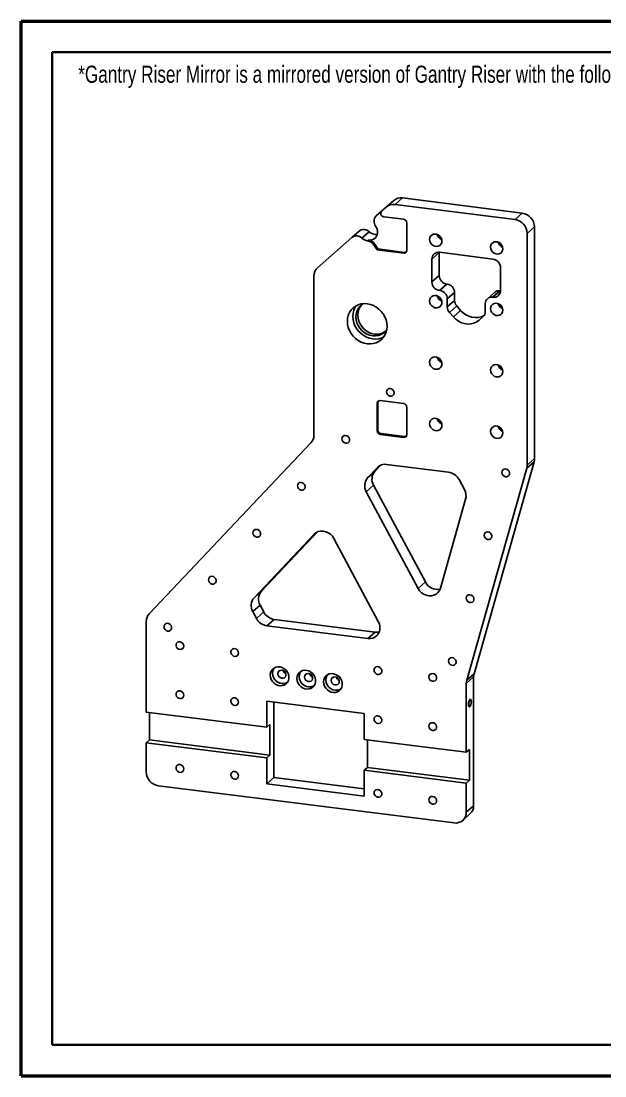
# Model space of a CAD drawing. Header units: millimetres. Extents: x 0 to 279, y 0 to 216.
# Drawn here: x 0 to 119.5, y 0 to 215.9 of the extents above; entities that cross this region are included whole.
import ezdxf

# ---------------------------------------------------------------- set-up
doc = ezdxf.new("R2010")
doc.units = ezdxf.units.MM
doc.layers.add('DIM', color=1, linetype='Continuous')
doc.layers.add('PAGE_BORDER', color=7, linetype='Continuous')
doc.styles.add('SLDTEXTSTYLE0', font='TXT', dxfattribs={"width": 0.75})

msp = doc.modelspace()

# ---------------------------------------------------------------- linework, layer by layer
at = {"color": 7, "linetype": 'Continuous', "lineweight": 50}
for p, q in [((0, 0), (0, 215.9)), ((0, 215.9), (279.4, 215.9)), ((0, 0), (279.4, 0))]:
    msp.add_line(p, q, dxfattribs=at)
at = {"color": 7, "linetype": 'Continuous', "lineweight": 25}
for p, q in [((76.551, 178.3766), (78.0477, 179.6966)), ((102.5824, 176.6055), (78.0477, 179.6966)), ((73.7761, 176.9708), (74.7871, 177.8624)), ((76.2839, 179.1824), (74.7871, 177.8624)), ((101.0857, 175.2855), (76.551, 178.3766)), ((73.7761, 176.9708), (72.6855, 176.009)), ((78.324, 175.3248), (74.217, 175.8422)), ((102.5824, 176.6055), (101.0857, 175.2855)), ((69.1883, 172.9247), (67.6915, 171.6047)), ((69.7597, 171.4666), (71.2564, 172.7865)), ((78.9476, 168.9608), (78.9476, 174.6177)), ((103.5802, 172.4571), (105.0769, 173.777)), ((105.0769, 126.3485), (105.0769, 173.777)), ((60.6581, 165.4018), (67.6915, 171.6047)), ((70.9259, 170.9143), (71.1027, 171.0702)), ((103.5802, 125.0285), (103.5802, 172.4571)), ((72.3646, 170.2709), (72.1879, 170.115)), ((72.1879, 170.115), (72.8674, 169.0983)), ((72.3646, 170.2709), (73.0442, 169.2542)), ((73.0442, 169.2542), (72.8674, 169.0983)), ((72.8674, 169.0983), (78.324, 168.4108)), ((73.0442, 169.2542), (78.5008, 168.5668)), ((78.324, 168.4108), (78.5008, 168.5668)), ((84.0904, 167.204), (85.5871, 168.5239)), ((85.5871, 168.5239), (85.5883, 168.5854)), ((85.5871, 163.8279), (85.5871, 168.5239)), ((96.5666, 167.2035), (85.6494, 168.5789)), ((84.0904, 167.204), (84.0904, 162.5079)), ((98.1256, 165.4357), (98.1256, 160.7396)), ((59.9275, 163.7161), (59.9275, 131.1142)), ((85.5871, 163.8279), (84.0904, 162.5079)), ((85.6494, 160.7401), (87.1461, 162.0601)), ((85.7383, 160.7289), (87.235, 162.0489)), ((87.235, 162.0489), (87.1461, 162.0601)), ((85.6494, 160.7401), (85.7383, 160.7289)), ((87.2193, 159.0495), (88.7161, 160.3695)), ((88.7161, 158.7086), (88.7161, 160.3695)), ((96.9271, 160.3906), (95.4304, 159.0706)), ((96.4777, 159.3759), (97.9744, 160.6959)), ((98.0633, 160.6847), (96.5666, 159.3647)), ((98.0633, 160.6847), (97.9744, 160.6959)), ((98.1244, 160.6782), (98.0633, 160.6847)), ((87.2193, 159.0495), (87.2193, 157.3886)), ((87.2193, 157.3886), (88.7161, 158.7086)), ((94.9966, 156.4088), (94.9966, 158.0697)), ((96.4777, 159.3759), (96.5666, 159.3647)), ((87.6531, 156.2784), (89.1499, 157.5984)), ((87.6531, 156.2784), (88.4662, 155.3565)), ((88.4662, 155.3565), (89.9629, 156.6765)), ((89.9629, 156.6765), (89.1499, 157.5984)), ((93.7498, 154.6909), (94.5628, 155.4079)), ((78.324, 137.6124), (73.491, 138.2213)), ((73.0442, 137.8272), (72.8674, 137.6713)), ((72.8674, 137.6713), (72.8674, 132.0145)), ((73.0442, 137.8272), (73.0442, 132.1704)), ((78.9476, 131.2485), (78.9476, 136.9053)), ((72.8674, 132.0145), (73.0442, 132.1704)), ((59.3311, 129.558), (26.2254, 94.598)), ((73.6678, 131.4633), (73.491, 131.3074)), ((73.491, 131.3074), (78.324, 130.6985)), ((73.6678, 131.4633), (78.5008, 130.8544)), ((78.324, 130.6985), (78.5008, 130.8544)), ((92.6945, 82.3271), (104.9871, 125.6912)), ((103.4904, 124.3712), (104.9871, 125.6912)), ((105.0769, 126.3485), (103.5802, 125.0285)), ((72.9127, 124.5263), (70.9165, 122.4182)), ((72.4132, 123.7382), (70.9165, 122.4182)), ((73.6239, 125.0167), (72.4132, 123.7382)), ((87.4719, 123.5748), (74.8108, 125.17)), ((91.1978, 81.0072), (103.4904, 124.3712)), ((90.7293, 119.9961), (89.631, 122.0477)), ((70.6555, 119.5607), (72.1522, 120.8807)), ((70.6555, 119.5607), (81.2416, 99.7856)), ((72.1522, 120.8807), (82.7383, 101.1055)), ((85.8053, 99.8011), (90.9748, 118.0375)), ((59.9712, 110.8599), (47.6795, 97.8797)), ((60.6823, 111.3502), (49.1762, 99.1997)), ((73.1072, 93.0168), (64.0283, 109.9765)), ((82.7383, 101.1055), (81.2416, 99.7856)), ((49.1762, 99.1997), (47.6795, 97.8797)), ((47.4185, 95.0222), (48.9152, 96.3422)), ((47.4185, 95.0222), (48.1573, 93.6421)), ((48.9152, 96.3422), (49.654, 94.9621)), ((25.629, 93.0418), (25.629, 74.4835)), ((49.654, 94.9621), (48.1573, 93.6421)), ((50.3164, 92.115), (51.8131, 93.435)), ((51.8131, 93.435), (72.4448, 90.8356)), ((50.3164, 92.115), (70.9481, 89.5156)), ((72.4448, 90.8356), (70.9481, 89.5156)), ((92.6945, 82.3271), (91.1978, 81.0072)), ((91.108, 80.3499), (92.6047, 81.6699)), ((91.108, 66.2339), (91.108, 80.3499)), ((92.6047, 55.2974), (92.6047, 81.6699)), ((70.2171, 74.2085), (50.2616, 76.7227)), ((50.2616, 76.7227), (50.2616, 71.3801)), ((51.7583, 76.5341), (51.7583, 61.0721)), ((50.2616, 71.3801), (25.629, 74.4835)), ((26.2772, 74.4018), (26.2772, 68.7697)), ((70.2171, 68.8659), (70.2171, 74.2085)), ((50.2616, 71.3801), (50.9097, 71.9517)), ((50.9097, 71.9517), (50.9097, 65.6663)), ((25.629, 68.1981), (26.2772, 68.7697)), ((25.629, 68.1981), (25.629, 62.227)), ((50.2616, 65.0947), (25.629, 68.1981)), ((50.9097, 65.6663), (26.2772, 68.7697)), ((91.108, 66.2339), (70.2171, 68.8659)), ((70.8652, 63.1522), (70.8652, 68.7843)), ((50.2616, 65.0947), (50.9097, 65.6663)), ((50.2616, 65.0947), (50.2616, 59.7521)), ((91.108, 66.2339), (91.7562, 66.8056)), ((91.7562, 60.5202), (91.7562, 66.8056)), ((70.8652, 63.1522), (70.2171, 62.5805)), ((91.7562, 60.5202), (70.8652, 63.1522)), ((51.7583, 61.0721), (50.2616, 59.7521)), ((51.7583, 61.0721), (70.2171, 58.7465)), ((70.2171, 57.238), (70.2171, 62.5805)), ((91.108, 59.9485), (70.2171, 62.5805)), ((91.108, 59.9485), (91.7562, 60.5202)), ((88.6135, 51.7775), (28.1234, 59.3986)), ((50.2616, 59.7521), (70.2171, 57.238)), ((91.108, 53.9774), (91.108, 59.9485)), ((91.108, 53.9774), (92.6047, 55.2974)), ((90.3774, 52.2917), (91.8741, 53.6116))]:
    msp.add_line(p, q, dxfattribs=at)
at = {"color": 8, "linetype": 'Continuous', "lineweight": 25}
for p, q in [((72.9127, 124.5263), (73.1923, 124.7728)), ((59.9712, 110.8599), (60.2507, 111.1064))]:
    msp.add_line(p, q, dxfattribs=at)
at = {"color": 7, "linetype": 'Continuous', "lineweight": 25, "flags": 128}
for points in [[(71.1027, 171.0702), (71.5623, 171.0719), (71.9932, 171.1893), (72.3691, 171.4151), (72.6668, 171.7355), (72.8681, 172.1308), (72.9607, 172.5768), (72.9388, 173.0461), (72.8038, 173.5099), (72.564, 173.9398)], [(86.1269, 170.8847), (86.0761, 171.2475), (85.9277, 171.5937), (85.6938, 171.8953), (85.3932, 172.1278), (85.0505, 172.2724), (84.6933, 172.3174), (84.3505, 172.2592), (84.05, 172.1024), (83.8161, 171.8598), (83.6677, 171.5509), (83.6169, 171.201), (83.6677, 170.8382), (83.8161, 170.492), (84.05, 170.1904), (84.3505, 169.9579), (84.6933, 169.8133), (85.0505, 169.7683), (85.3932, 169.8265), (85.6938, 169.9833), (85.9277, 170.226), (86.0761, 170.5348), (86.1269, 170.8847)], [(98.5991, 169.3134), (98.5483, 169.6762), (98.3999, 170.0224), (98.1659, 170.3239), (97.8654, 170.5565), (97.5227, 170.7011), (97.1655, 170.7461), (96.8227, 170.6878), (96.5222, 170.531), (96.2883, 170.2884), (96.1399, 169.9796), (96.0891, 169.6296), (96.1399, 169.2668), (96.2883, 168.9207), (96.5222, 168.6191), (96.8227, 168.3866), (97.1655, 168.242), (97.5227, 168.1969), (97.8654, 168.2552), (98.1659, 168.412), (98.3999, 168.6546), (98.5483, 168.9634), (98.5991, 169.3134)], [(74.9097, 153.4418), (74.8596, 154.0897), (74.7106, 154.7342), (74.4662, 155.3596), (74.1326, 155.9503), (73.7179, 156.4919), (73.2324, 156.9711), (72.688, 157.3759), (72.0981, 157.6965), (71.4772, 157.925), (70.8407, 158.0557), (70.2041, 158.0854), (69.5833, 158.0134), (68.9934, 157.8414), (68.4489, 157.5737), (67.9634, 157.2169), (67.5487, 156.7798), (67.2151, 156.2731), (66.9708, 155.7094), (66.8217, 155.1024), (66.7716, 154.4671), (66.8217, 153.8192), (66.9708, 153.1747), (67.2151, 152.5493), (67.5487, 151.9586), (67.9634, 151.4169), (68.4489, 150.9378), (68.9934, 150.533), (69.5833, 150.2124), (70.2041, 149.9839), (70.8407, 149.8532), (71.4772, 149.8235), (72.0981, 149.8955), (72.688, 150.0675), (73.2324, 150.3352), (73.7179, 150.6919), (74.1326, 151.1291), (74.4662, 151.6358), (74.7106, 152.1995), (74.8596, 152.8065), (74.9097, 153.4418)], [(68.5782, 157.6483), (68.3347, 157.2605), (68.0904, 156.6967), (67.9413, 156.0897), (67.8912, 155.4545), (67.9413, 154.8066), (68.0904, 154.162), (68.3347, 153.5367), (68.6683, 152.9459), (69.083, 152.4043), (69.5685, 151.9252), (70.113, 151.5204), (70.7029, 151.1998), (71.3237, 150.9713), (71.9603, 150.8406), (72.5968, 150.8109), (73.2177, 150.8829), (73.8076, 151.0549), (74.2227, 151.248)], [(70.0999, 158.0805), (69.7556, 157.8678), (69.3328, 157.4949), (68.9899, 157.0445), (68.7373, 156.5302), (68.5825, 155.9677), (68.5304, 155.3739), (68.5825, 154.7671), (68.7373, 154.1655), (68.9899, 153.5876), (69.3328, 153.0508), (69.7556, 152.5714), (70.2453, 152.1641), (70.7872, 151.8411), (71.3647, 151.6124), (71.9603, 151.4849), (72.5558, 151.4623), (73.1333, 151.5455), (73.6752, 151.7319), (74.1649, 152.0159), (74.5877, 152.3887), (74.8417, 152.7037)], [(86.1269, 158.314), (86.0761, 158.6767), (85.9277, 159.0229), (85.6938, 159.3245), (85.3932, 159.557), (85.0505, 159.7016), (84.6933, 159.7466), (84.3505, 159.6884), (84.05, 159.5316), (83.8161, 159.289), (83.6677, 158.9802), (83.6169, 158.6302), (83.6677, 158.2674), (83.8161, 157.9212), (84.05, 157.6196), (84.3505, 157.3871), (84.6933, 157.2425), (85.0505, 157.1975), (85.3932, 157.2558), (85.6938, 157.4126), (85.9277, 157.6552), (86.0761, 157.964), (86.1269, 158.314)], [(98.5991, 156.7426), (98.5483, 157.1054), (98.3999, 157.4516), (98.1659, 157.7532), (97.8654, 157.9857), (97.5227, 158.1303), (97.1655, 158.1753), (96.8227, 158.117), (96.5222, 157.9602), (96.2883, 157.7176), (96.1399, 157.4088), (96.0891, 157.0588), (96.1399, 156.6961), (96.2883, 156.3499), (96.5222, 156.0483), (96.8227, 155.8158), (97.1655, 155.6712), (97.5227, 155.6262), (97.8654, 155.6844), (98.1659, 155.8412), (98.3999, 156.0838), (98.5483, 156.3926), (98.5991, 156.7426)], [(68.9075, 155.7065), (68.9596, 155.0997), (69.1144, 154.4981), (69.367, 153.9202), (69.71, 153.3833), (70.1327, 152.904), (70.6225, 152.4967), (71.1643, 152.1737), (71.7418, 151.945), (72.3374, 151.8175), (72.933, 151.7949), (73.5105, 151.8781), (74.0523, 152.0645), (74.5421, 152.3485), (74.5668, 152.3664)], [(89.9629, 156.6765), (90.4618, 156.1917), (91.0258, 155.7925), (91.6377, 155.4909), (92.2791, 155.2961), (92.9303, 155.2141), (93.5717, 155.2472), (94.1836, 155.3946), (94.7476, 155.6518), (94.7925, 155.6783)], [(93.7498, 154.6909), (93.2509, 154.3318), (92.6869, 154.0747), (92.075, 153.9273), (91.4336, 153.8941), (90.7824, 153.9761), (90.141, 154.1709), (89.529, 154.4725), (88.9651, 154.8718), (88.4662, 155.3565)], [(86.1269, 145.7432), (86.0761, 146.1059), (85.9277, 146.4521), (85.6938, 146.7537), (85.3932, 146.9862), (85.0505, 147.1308), (84.6933, 147.1758), (84.3505, 147.1176), (84.05, 146.9608), (83.8161, 146.7182), (83.6677, 146.4094), (83.6169, 146.0594), (83.6677, 145.6966), (83.8161, 145.3504), (84.05, 145.0489), (84.3505, 144.8163), (84.6933, 144.6717), (85.0505, 144.6267), (85.3932, 144.685), (85.6938, 144.8418), (85.9277, 145.0844), (86.0761, 145.3932), (86.1269, 145.7432)], [(98.5991, 144.1718), (98.5483, 144.5346), (98.3999, 144.8808), (98.1659, 145.1824), (97.8654, 145.4149), (97.5227, 145.5595), (97.1655, 145.6045), (96.8227, 145.5462), (96.5222, 145.3895), (96.2883, 145.1468), (96.1399, 144.838), (96.0891, 144.4881), (96.1399, 144.1253), (96.2883, 143.7791), (96.5222, 143.4775), (96.8227, 143.245), (97.1655, 143.1004), (97.5227, 143.0554), (97.8654, 143.1136), (98.1659, 143.2704), (98.3999, 143.513), (98.5483, 143.8219), (98.5991, 144.1718)], [(74.7696, 140.0109), (74.8228, 140.2908), (74.9751, 140.5196), (75.206, 140.6662), (75.4843, 140.711), (75.7724, 140.6478), (76.0314, 140.4852), (76.2263, 140.2451), (76.3308, 139.96), (76.3308, 139.6684), (76.2263, 139.4096), (76.0314, 139.2187), (75.7724, 139.1213), (75.4843, 139.1307), (75.206, 139.2456), (74.9751, 139.4504), (74.8228, 139.7175), (74.7696, 140.0109)], [(86.1269, 133.1724), (86.0761, 133.5352), (85.9277, 133.8814), (85.6938, 134.1829), (85.3932, 134.4154), (85.0505, 134.5601), (84.6933, 134.6051), (84.3505, 134.5468), (84.05, 134.39), (83.8161, 134.1474), (83.6677, 133.8386), (83.6169, 133.4886), (83.6677, 133.1258), (83.8161, 132.7796), (84.05, 132.4781), (84.3505, 132.2456), (84.6933, 132.1009), (85.0505, 132.0559), (85.3932, 132.1142), (85.6938, 132.271), (85.9277, 132.5136), (86.0761, 132.8224), (86.1269, 133.1724)], [(98.5991, 131.601), (98.5483, 131.9638), (98.3999, 132.31), (98.1659, 132.6116), (97.8654, 132.8441), (97.5227, 132.9887), (97.1655, 133.0337), (96.8227, 132.9755), (96.5222, 132.8187), (96.2883, 132.576), (96.1399, 132.2672), (96.0891, 131.9173), (96.1399, 131.5545), (96.2883, 131.2083), (96.5222, 130.9067), (96.8227, 130.6742), (97.1655, 130.5296), (97.5227, 130.4846), (97.8654, 130.5428), (98.1659, 130.6996), (98.3999, 130.9423), (98.5483, 131.2511), (98.5991, 131.601)], [(65.6655, 130.3969), (65.7187, 130.6768), (65.871, 130.9056), (66.1019, 131.0522), (66.3802, 131.097), (66.6683, 131.0338), (66.9273, 130.8711), (67.1222, 130.6311), (67.2267, 130.346), (67.2267, 130.0544), (67.1222, 129.7956), (66.9273, 129.6046), (66.6683, 129.5073), (66.3802, 129.5167), (66.1019, 129.6315), (65.871, 129.8364), (65.7187, 130.1035), (65.6655, 130.3969)], [(98.4166, 123.5306), (98.4698, 123.8106), (98.6221, 124.0394), (98.853, 124.186), (99.1313, 124.2308), (99.4194, 124.1675), (99.6784, 124.0049), (99.8733, 123.7649), (99.9778, 123.4798), (99.9778, 123.1881), (99.8733, 122.9294), (99.6784, 122.7384), (99.4194, 122.6411), (99.1313, 122.6505), (98.853, 122.7653), (98.6221, 122.9702), (98.4698, 123.2373), (98.4166, 123.5306)], [(56.5614, 120.7828), (56.6146, 121.0628), (56.7669, 121.2915), (56.9978, 121.4382), (57.2761, 121.4829), (57.5642, 121.4197), (57.8232, 121.2571), (58.0181, 121.0171), (58.1226, 120.732), (58.1226, 120.4403), (58.0181, 120.1816), (57.8232, 119.9906), (57.5642, 119.8933), (57.2761, 119.9027), (56.9978, 120.0175), (56.7669, 120.2224), (56.6146, 120.4895), (56.5614, 120.7828)], [(47.4573, 111.1688), (47.5105, 111.4488), (47.6628, 111.6775), (47.8937, 111.8242), (48.172, 111.8689), (48.4601, 111.8057), (48.7191, 111.6431), (48.914, 111.403), (49.0185, 111.1179), (49.0185, 110.8263), (48.914, 110.5676), (48.7191, 110.3766), (48.4601, 110.2792), (48.172, 110.2886), (47.8937, 110.4035), (47.6628, 110.6083), (47.5105, 110.8755), (47.4573, 111.1688)], [(64.0283, 109.9765), (63.7166, 110.4461), (63.3219, 110.8503), (62.8619, 111.1709), (62.3573, 111.3935), (61.8309, 111.5081), (61.3061, 111.5096), (60.8066, 111.3979), (60.3549, 111.178), (59.9712, 110.8599)], [(94.7682, 110.6603), (94.8214, 110.9403), (94.9737, 111.169), (95.2046, 111.3157), (95.4829, 111.3604), (95.771, 111.2972), (96.03, 111.1346), (96.2249, 110.8946), (96.3294, 110.6095), (96.3294, 110.3178), (96.2249, 110.0591), (96.03, 109.8681), (95.771, 109.7708), (95.4829, 109.7802), (95.2046, 109.895), (94.9737, 110.0999), (94.8214, 110.367), (94.7682, 110.6603)], [(38.3532, 101.5548), (38.4064, 101.8348), (38.5587, 102.0635), (38.7896, 102.2102), (39.0679, 102.2549), (39.356, 102.1917), (39.615, 102.0291), (39.8099, 101.789), (39.9144, 101.5039), (39.9144, 101.2123), (39.8099, 100.9535), (39.615, 100.7626), (39.356, 100.6652), (39.0679, 100.6746), (38.7896, 100.7895), (38.5587, 100.9943), (38.4064, 101.2614), (38.3532, 101.5548)], [(81.2416, 99.7856), (81.5552, 99.3137), (81.9525, 98.908), (82.4156, 98.5869), (82.9234, 98.365), (83.4529, 98.2524), (83.98, 98.2542), (84.4808, 98.3703), (84.9326, 98.5954), (85.3148, 98.9194), (85.6102, 99.3274), (85.8053, 99.8011)], [(91.1198, 97.79), (91.173, 98.07), (91.3253, 98.2987), (91.5562, 98.4454), (91.8345, 98.4901), (92.1226, 98.4269), (92.3816, 98.2643), (92.5765, 98.0242), (92.681, 97.7391), (92.681, 97.4475), (92.5765, 97.1888), (92.3816, 96.9978), (92.1226, 96.9005), (91.8345, 96.9098), (91.5562, 97.0247), (91.3253, 97.2295), (91.173, 97.4967), (91.1198, 97.79)], [(70.9481, 89.5156), (71.467, 89.5052), (71.9631, 89.6053), (72.4149, 89.8114), (72.8025, 90.1145), (73.1089, 90.5015), (73.3209, 90.9552), (73.4291, 91.456), (73.4287, 91.9819), (73.3198, 92.5099), (73.1072, 93.0168)], [(29.2491, 91.9408), (29.3023, 92.2207), (29.4546, 92.4495), (29.6855, 92.5961), (29.9638, 92.6409), (30.2519, 92.5777), (30.5109, 92.4151), (30.7058, 92.175), (30.8103, 91.8899), (30.8103, 91.5983), (30.7058, 91.3395), (30.5109, 91.1486), (30.2519, 91.0512), (29.9638, 91.0606), (29.6855, 91.1755), (29.4546, 91.3803), (29.3023, 91.6474), (29.2491, 91.9408)], [(73.2937, 90.8787), (72.9637, 90.8252), (72.4448, 90.8356)], [(33.276, 87.9765), (33.2228, 88.2698), (33.0705, 88.537), (32.8396, 88.7418), (32.5613, 88.8567), (32.2732, 88.866), (32.0142, 88.7687), (31.8193, 88.5777), (31.7148, 88.319), (31.7148, 88.0274), (31.8193, 87.7423), (32.0142, 87.5022), (32.2732, 87.3396), (32.5613, 87.2764), (32.8396, 87.3211), (33.0705, 87.4678), (33.2228, 87.6965), (33.276, 87.9765)], [(44.501, 86.5623), (44.4478, 86.8556), (44.2955, 87.1227), (44.0646, 87.3276), (43.7863, 87.4424), (43.4982, 87.4518), (43.2392, 87.3545), (43.0443, 87.1635), (42.9398, 86.9048), (42.9398, 86.6131), (43.0443, 86.328), (43.2392, 86.088), (43.4982, 85.9254), (43.7863, 85.8622), (44.0646, 85.9069), (44.2955, 86.0535), (44.4478, 86.2823), (44.501, 86.5623)], [(87.4714, 84.9197), (87.5246, 85.1997), (87.6769, 85.4284), (87.9078, 85.5751), (88.1861, 85.6198), (88.4742, 85.5566), (88.7332, 85.394), (88.9281, 85.1539), (89.0327, 84.8688), (89.0327, 84.5772), (88.9281, 84.3185), (88.7332, 84.1275), (88.4742, 84.0301), (88.1861, 84.0395), (87.9078, 84.1544), (87.6769, 84.3592), (87.5246, 84.6264), (87.4714, 84.9197)], [(51.0037, 82.0346), (51.0551, 82.4717), (51.2066, 82.8722), (51.4501, 83.2147), (51.7724, 83.4805), (52.1561, 83.6555), (52.5805, 83.7301), (53.0229, 83.7003), (53.4592, 83.5678), (53.866, 83.3396), (54.2214, 83.0282), (54.5062, 82.6502), (54.7051, 82.2261), (54.8072, 81.7787), (54.8072, 81.3321), (54.7051, 80.9105), (54.5062, 80.5364), (54.2214, 80.2302), (53.866, 80.0083), (53.4592, 79.8827), (53.0229, 79.8601), (52.5805, 79.9418), (52.1561, 80.1234), (51.7724, 80.395), (51.4501, 80.7421), (51.2066, 81.1459), (51.0551, 81.5846), (51.0037, 82.0346)], [(52.5665, 82.3224), (52.6222, 82.6162), (52.7821, 82.8562), (53.0244, 83.0102), (53.3165, 83.0571), (53.6189, 82.9908), (53.8907, 82.8201), (54.0953, 82.5682), (54.2049, 82.269), (54.2049, 81.9629), (54.0953, 81.6913), (53.8907, 81.4909), (53.6189, 81.3887), (53.3165, 81.3986), (53.0244, 81.5191), (52.7821, 81.7341), (52.6222, 82.0145), (52.5665, 82.3224)], [(56.4602, 81.3471), (56.5117, 81.7842), (56.6632, 82.1848), (56.9067, 82.5272), (57.229, 82.793), (57.6127, 82.968), (58.0371, 83.0426), (58.4794, 83.0128), (58.9158, 82.8803), (59.3226, 82.6522), (59.678, 82.3407), (59.9628, 81.9628), (60.1616, 81.5386), (60.2638, 81.0912), (60.2638, 80.6447), (60.1616, 80.223), (59.9628, 79.849), (59.678, 79.5428), (59.3226, 79.3209), (58.9158, 79.1953), (58.4794, 79.1727), (58.0371, 79.2544), (57.6127, 79.4359), (57.229, 79.7076), (56.9067, 80.0546), (56.6632, 80.4584), (56.5117, 80.8971), (56.4602, 81.3471)], [(58.023, 81.6349), (58.0788, 81.9287), (58.2387, 82.1688), (58.481, 82.3227), (58.7731, 82.3697), (59.0754, 82.3033), (59.3473, 82.1327), (59.5518, 81.8807), (59.6615, 81.5815), (59.6615, 81.2754), (59.5518, 81.0039), (59.3473, 80.8035), (59.0754, 80.7013), (58.7731, 80.7111), (58.481, 80.8317), (58.2387, 81.0467), (58.0788, 81.327), (58.023, 81.6349)], [(61.9168, 80.6597), (61.9683, 81.0968), (62.1198, 81.4973), (62.3633, 81.8397), (62.6855, 82.1056), (63.0693, 82.2805), (63.4937, 82.3551), (63.936, 82.3254), (64.3724, 82.1928), (64.7792, 81.9647), (65.1346, 81.6533), (65.4194, 81.2753), (65.6182, 80.8512), (65.7204, 80.4038), (65.7204, 79.9572), (65.6182, 79.5355), (65.4194, 79.1615), (65.1346, 78.8553), (64.7792, 78.6334), (64.3724, 78.5078), (63.936, 78.4852), (63.4937, 78.5669), (63.0693, 78.7485), (62.6855, 79.0201), (62.3633, 79.3671), (62.1198, 79.7709), (61.9683, 80.2097), (61.9168, 80.6597)], [(72.236, 83.068), (72.2892, 82.7746), (72.4415, 82.5075), (72.6724, 82.3027), (72.9507, 82.1878), (73.2388, 82.1784), (73.4978, 82.2758), (73.6927, 82.4667), (73.7972, 82.7255), (73.7972, 83.0171), (73.6927, 83.3022), (73.4978, 83.5423), (73.2388, 83.7049), (72.9507, 83.7681), (72.6724, 83.7233), (72.4415, 83.5767), (72.2892, 83.3479), (72.236, 83.068)], [(83.461, 81.6538), (83.5141, 81.3604), (83.6665, 81.0933), (83.8973, 80.8884), (84.1756, 80.7736), (84.4637, 80.7642), (84.7227, 80.8615), (84.9177, 81.0525), (85.0222, 81.3113), (85.0222, 81.6029), (84.9177, 81.888), (84.7227, 82.128), (84.4637, 82.2907), (84.1756, 82.3539), (83.8973, 82.3091), (83.6665, 82.1625), (83.5141, 81.9337), (83.461, 81.6538)], [(63.4796, 80.9474), (63.5354, 81.2412), (63.6953, 81.4813), (63.9376, 81.6352), (64.2297, 81.6822), (64.532, 81.6159), (64.8038, 81.4452), (65.0084, 81.1932), (65.1181, 80.894), (65.1181, 80.588), (65.0084, 80.3164), (64.8038, 80.116), (64.532, 80.0138), (64.2297, 80.0237), (63.9376, 80.1442), (63.6953, 80.3592), (63.5354, 80.6395), (63.4796, 80.9474)], [(33.276, 77.9198), (33.2228, 78.2132), (33.0705, 78.4803), (32.8396, 78.6852), (32.5613, 78.8), (32.2732, 78.8094), (32.0142, 78.7121), (31.8193, 78.5211), (31.7148, 78.2623), (31.7148, 77.9707), (31.8193, 77.6856), (32.0142, 77.4456), (32.2732, 77.2829), (32.5613, 77.2197), (32.8396, 77.2645), (33.0705, 77.4111), (33.2228, 77.6399), (33.276, 77.9198)], [(44.501, 76.5056), (44.4478, 76.799), (44.2955, 77.0661), (44.0646, 77.2709), (43.7863, 77.3858), (43.4982, 77.3952), (43.2392, 77.2978), (43.0443, 77.1069), (42.9398, 76.8481), (42.9398, 76.5565), (43.0443, 76.2714), (43.2392, 76.0313), (43.4982, 75.8687), (43.7863, 75.8055), (44.0646, 75.8503), (44.2955, 75.9969), (44.4478, 76.2257), (44.501, 76.5056)], [(91.6089, 76.1037), (91.6277, 76.3729), (91.6813, 76.6343), (91.7616, 76.8482), (91.8563, 76.982), (91.9511, 77.0153), (92.0313, 76.943), (92.085, 76.7762), (92.1038, 76.5403), (92.085, 76.2711), (92.0313, 76.0097), (91.9511, 75.7958), (91.8563, 75.662), (91.7616, 75.6287), (91.6813, 75.701), (91.6277, 75.8678), (91.6089, 76.1037)], [(72.236, 73.0113), (72.2892, 72.718), (72.4415, 72.4509), (72.6724, 72.246), (72.9507, 72.1312), (73.2388, 72.1218), (73.4978, 72.2191), (73.6927, 72.4101), (73.7972, 72.6688), (73.7972, 72.9605), (73.6927, 73.2456), (73.4978, 73.4856), (73.2388, 73.6482), (72.9507, 73.7114), (72.6724, 73.6667), (72.4415, 73.5201), (72.2892, 73.2913), (72.236, 73.0113)], [(83.461, 71.5971), (83.5141, 71.3038), (83.6665, 71.0366), (83.8973, 70.8318), (84.1756, 70.7169), (84.4637, 70.7076), (84.7227, 70.8049), (84.9177, 70.9959), (85.0222, 71.2546), (85.0222, 71.5462), (84.9177, 71.8313), (84.7227, 72.0714), (84.4637, 72.234), (84.1756, 72.2972), (83.8973, 72.2525), (83.6665, 72.1058), (83.5141, 71.8771), (83.461, 71.5971)], [(33.276, 62.8349), (33.2228, 63.1283), (33.0705, 63.3954), (32.8396, 63.6002), (32.5613, 63.7151), (32.2732, 63.7245), (32.0142, 63.6271), (31.8193, 63.4362), (31.7148, 63.1774), (31.7148, 62.8858), (31.8193, 62.6007), (32.0142, 62.3606), (32.2732, 62.198), (32.5613, 62.1348), (32.8396, 62.1795), (33.0705, 62.3262), (33.2228, 62.5549), (33.276, 62.8349)], [(44.501, 61.4207), (44.4478, 61.714), (44.2955, 61.9812), (44.0646, 62.186), (43.7863, 62.3009), (43.4982, 62.3103), (43.2392, 62.2129), (43.0443, 62.0219), (42.9398, 61.7632), (42.9398, 61.4716), (43.0443, 61.1865), (43.2392, 60.9464), (43.4982, 60.7838), (43.7863, 60.7206), (44.0646, 60.7653), (44.2955, 60.912), (44.4478, 61.1407), (44.501, 61.4207)], [(72.236, 57.9264), (72.2892, 57.633), (72.4415, 57.3659), (72.6724, 57.1611), (72.9507, 57.0462), (73.2388, 57.0368), (73.4978, 57.1342), (73.6927, 57.3251), (73.7972, 57.5839), (73.7972, 57.8755), (73.6927, 58.1606), (73.4978, 58.4007), (73.2388, 58.5633), (72.9507, 58.6265), (72.6724, 58.5818), (72.4415, 58.4351), (72.2892, 58.2064), (72.236, 57.9264)], [(83.461, 56.5122), (83.5141, 56.2188), (83.6665, 55.9517), (83.8973, 55.7469), (84.1756, 55.632), (84.4637, 55.6226), (84.7227, 55.72), (84.9177, 55.9109), (85.0222, 56.1697), (85.0222, 56.4613), (84.9177, 56.7464), (84.7227, 56.9865), (84.4637, 57.1491), (84.1756, 57.2123), (83.8973, 57.1675), (83.6665, 57.0209), (83.5141, 56.7921), (83.461, 56.5122)]]:
    msp.add_lwpolyline(points, dxfattribs=at)
at = {"color": 7, "linetype": 'Continuous', "lineweight": 18, "flags": 128}
msp.add_lwpolyline([(92.151, 76.5818), (92.1285, 76.2614), (92.0647, 75.9502), (91.9691, 75.6956), (91.8563, 75.5363), (91.7436, 75.4967), (91.648, 75.5827), (91.5841, 75.7813), (91.5617, 76.0622), (91.5841, 76.3826), (91.648, 76.6938), (91.7436, 76.9484), (91.8563, 77.1077), (91.9691, 77.1473), (92.0647, 77.0613), (92.1285, 76.8627), (92.151, 76.5818)], dxfattribs=at)
at = {"color": 7, "linetype": 'Continuous', "lineweight": 25}
for centre, radius, start, end in [((77.7322, 177.4962), 2.2229, 81.841587, 130.661207), ((76.2355, 176.1762), 2.2229, 81.841587, 130.661207), ((73.7757, 174.9068), 1.5503, 134.687663, 218.593115), ((74.2804, 176.5174), 0.6782, 138.048382, 264.63616), ((78.2196, 174.6042), 0.7281, 1.058709, 81.760535), ((100.6684, 172.4033), 2.9123, 1.058709, 81.760535), ((102.1651, 173.7232), 2.9123, 1.058709, 81.760535), ((70.1455, 171.7052), 1.5503, 44.226129, 128.131581), ((72.657, 174.2484), 2.0245, 226.226099, 276.947004), ((68.6488, 170.3853), 1.5503, 44.226129, 128.131581), ((71.2042, 173.0094), 2.1135, 226.885066, 262.433492), ((70.6768, 169.1251), 1.8064, 33.230376, 82.074217), ((70.8536, 169.281), 1.8064, 33.230376, 82.074217), ((86.5943, 172.5619), 1.4856, 192.370185, 250.449059), ((99.0665, 170.9906), 1.4856, 192.370185, 250.449059), ((78.4051, 168.9474), 0.5426, 261.398635, 1.420609), ((78.578, 169.1322), 0.5707, 262.222558, 297.824709), ((85.4465, 167.2376), 1.3566, 81.398635, 181.420609), ((96.3057, 165.4021), 1.8202, 1.058709, 81.760535), ((62.1501, 163.754), 2.2229, 132.158037, 180.977657), ((85.9103, 162.5415), 1.8202, 181.058709, 261.760535), ((87.407, 163.8615), 1.8202, 181.058709, 261.760535), ((86.9872, 160.3376), 1.7292, 1.058709, 81.760535), ((85.4905, 159.0176), 1.7292, 1.058709, 81.760535), ((96.7694, 160.706), 1.3566, 261.398635, 1.420609), ((97.7871, 159.3894), 1.3198, 81.841587, 130.661207), ((71.9815, 155.7554), 3.0744, 137.059179, 180.910998), ((86.5943, 159.9911), 1.4856, 192.370185, 250.449059), ((90.4113, 158.7311), 1.6954, 180.761089, 221.923454), ((96.285, 158.1017), 1.2887, 81.398635, 181.420609), ((99.0665, 158.4198), 1.4856, 192.370185, 250.449059), ((88.9145, 157.4112), 1.6954, 180.761089, 221.923454), ((93.677, 156.3863), 1.3198, 312.158037, 0.977657), ((86.5943, 147.4203), 1.4856, 192.370185, 250.449059), ((99.0665, 145.849), 1.4856, 192.370185, 250.449059), ((73.4099, 137.6848), 0.5426, 81.398635, 181.420609), ((73.6149, 137.8332), 0.5707, 144.994535, 180.596686), ((78.2196, 136.8919), 0.7281, 1.058709, 81.760535), ((86.5943, 134.8496), 1.4856, 192.370185, 250.449059), ((73.5954, 132.0279), 0.7281, 181.058709, 261.760535), ((73.7721, 132.1838), 0.7281, 181.058709, 261.760535), ((99.0665, 133.2782), 1.4856, 192.370185, 250.449059), ((57.683, 131.082), 2.2447, 317.241191, 0.822024), ((78.4051, 131.235), 0.5426, 261.398635, 1.420609), ((78.578, 131.4199), 0.5707, 262.222558, 297.824709), ((102.6676, 126.3429), 2.4093, 344.305381, 0.131719), ((74.2655, 122.1283), 2.4541, 139.004964, 210.556015), ((74.4922, 122.9892), 2.204, 81.689146, 135.779189), ((87.0542, 120.6944), 2.9106, 27.708837, 81.748736), ((101.1709, 125.023), 2.4093, 344.305381, 0.131719), ((72.7688, 120.8083), 2.4541, 139.004964, 210.556015), ((88.4172, 118.7116), 2.645, 345.23501, 29.055058), ((85.2299, 102.3655), 2.7921, 206.823969, 280.656567), ((49.5318, 96.2698), 2.4541, 139.004964, 210.556015), ((51.0285, 97.5898), 2.4541, 139.004964, 210.556015), ((27.8735, 93.074), 2.2447, 137.241191, 180.822024), ((50.7341, 94.9954), 2.9106, 207.708837, 261.748736), ((52.2308, 96.3154), 2.9106, 207.708837, 261.748736), ((53.5901, 82.4096), 2.1062, 178.665239, 294.995985), ((53.2173, 82.4805), 1.733, 143.482567, 180.722103), ((54.5608, 83.2484), 0.9825, 195.029823, 247.789421), ((58.6739, 81.793), 1.733, 143.482567, 180.722103), ((60.0174, 82.5609), 0.9825, 195.029823, 247.789421), ((64.1305, 81.1056), 1.733, 143.482567, 180.722103), ((95.014, 81.6754), 2.4093, 164.305381, 180.131719), ((59.0467, 81.7221), 2.1062, 178.665239, 294.995985), ((64.5033, 81.0347), 2.1062, 178.665239, 294.995985), ((65.474, 81.8735), 0.9825, 195.029823, 247.789421), ((93.5173, 80.3554), 2.4093, 164.305381, 180.131719), ((28.5408, 62.2808), 2.9123, 181.058709, 261.760535), ((88.9382, 53.9236), 2.1705, 261.398635, 1.420609), ((90.3822, 55.2594), 2.2229, 312.158037, 0.977657)]:
    msp.add_arc(centre, radius, start, end, dxfattribs=at)
at = {"layer": 'PAGE_BORDER', "lineweight": 35}
for p, q in [((6.35, 209.55), (273.05, 209.55)), ((6.35, 6.35), (6.35, 209.55)), ((6.35, 6.35), (273.05, 6.35))]:
    msp.add_line(p, q, dxfattribs=at)

# ---------------------------------------------------------------- texts
at = {"layer": 'DIM', "insert": (11.6947, 206.777), "char_height": 3.5, "attachment_point": 1, "style": 'SLDTEXTSTYLE0'}
msp.add_mtext('*Gantry Riser Mirror is a mirrored version of Gantry Riser with the following changes', dxfattribs=at)

doc.saveas('drawing.dxf')
